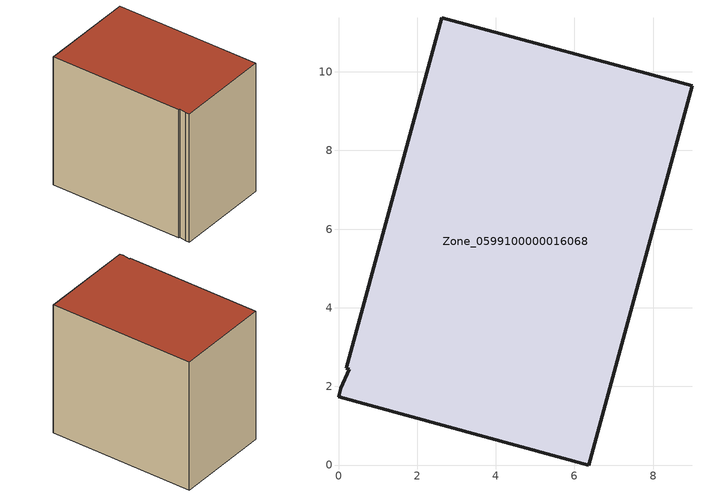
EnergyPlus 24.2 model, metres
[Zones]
Zone_0599100000016068
 floor ground (C_G): 0.06,1.96 0.28,2.43 0.2,2.46 2.63,11.37 8.99,9.64 6.37,0 0,1.73 z0
 wall outside (C_F): 8.99,9.64 2.63,11.37 0.2,2.46 0.28,2.43 0.06,1.96 0,1.73 6.37,0 8.99,9.64 z0:9.18
 roof outside (C_R): 0.28,2.43 0.06,1.96 0,1.73 6.37,0 8.99,9.64 2.63,11.37 0.2,2.46 z9.18
[BUILDING]
Pand.0599100000016068: North Axis=0; Terrain=City; Loads Convergence Tolerance Value=0.04; Temperature Convergence Tolerance Value=0.4; Solar Distribution=FullExterior; Maximum Number of Warmup Days=25; Minimum Number of Warmup Days=1
[Site:Location]
Rotterdam.The.Hague.AP_ZH_NLD Design_Conditions: Latitude=51.96; Longitude=4.45; Time Zone=1; Elevation=-4.5
[SITE:GROUNDTEMPERATURE:BUILDINGSURFACE]
18, 18, 18, 18, 18, 18, 18, 18, 18, 18, 18, 18
[MATERIAL] Thermal Absorptance=0.9; Solar Absorptance=0.7; Visible Absorptance=0.7
Name | Roughness | Thickness | Conductivity | Density | Specific Heat
G.TC.1946-1964 | MediumSmooth | 0.15 | 1 | 540 | 1210
F.TC.1946-1964 | Rough | 0.3 | 0.857143 | 1920 | 840
R.TC.1946-1964 | MediumRough | 0.2 | 0.235294 | 1500 | 1000
[CONSTRUCTION]
C_G: G.TC.1946-1964
C_F: F.TC.1946-1964
C_R: R.TC.1946-1964
[ZONE]
Zone_0599100000016068: Type=1; Multiplier=1; Ceiling Height=Autocalculate; Volume=Autocalculate; Floor Area=autocalculate; Part of Total Floor Area=Yes
[ZONEINFILTRATION:DESIGNFLOWRATE]
Infil_Zone_0599100000016068: Zone or ZoneList or Space or SpaceList=Zone_0599100000016068; Schedule=AlwaysOn; Design Flow Rate Calculation Method=Flow/Area; Flow Rate per Floor Area=0.003; Constant Term Coefficient=1; Temperature Term Coefficient=0; Velocity Term Coefficient=0; Velocity Squared Term Coefficient=0
[HVACTEMPLATE:ZONE:IDEALLOADSAIRSYSTEM]
Zone_0599100000016068: Maximum Heating Supply Air Temperature=50; Minimum Cooling Supply Air Temperature=13; Maximum Heating Supply Air Humidity Ratio=0.0156; Minimum Cooling Supply Air Humidity Ratio=0.0077; Heating Limit=NoLimit; Cooling Limit=NoLimit; Dehumidification Control Type=ConstantSensibleHeatRatio; Cooling Sensible Heat Ratio=0.7; Dehumidification Setpoint=60; Humidification Control Type=None; Humidification Setpoint=30; Outdoor Air Method=None; Outdoor Air Flow Rate per Person=0.00944; Outdoor Air Flow Rate per Zone Floor Area=0; Outdoor Air Flow Rate per Zone=0; Demand Controlled Ventilation Type=None; Outdoor Air Economizer Type=NoEconomizer; Heat Recovery Type=None; Sensible Heat Recovery Effectiveness=0.7; Latent Heat Recovery Effectiveness=0.65
[ZONECONTROL:THERMOSTAT]
ThermostatControl_Zone_0599100000016068: Zone or ZoneList=Zone_0599100000016068; Control Type Schedule=DualSetpointControlType; Control 1=Thermostat_Zone_0599100000016068; Temperature Difference Between Cutout And Setpoint=0
[THERMOSTATSETPOINT:DUALSETPOINT]
Thermostat_Zone_0599100000016068: Heating Setpoint Temperature Schedule=HeatingSetpoint_Zone_0599100000016068; Cooling Setpoint Temperature Schedule=CoolingSetpoint_Zone_0599100000016068
[SCHEDULE:COMPACT]
HeatingSetpoint_Zone_0599100000016068: Through: 12/31, For: AllDays, Until: 24:00, 21
CoolingSetpoint_Zone_0599100000016068: Through: 12/31, For: AllDays, Until: 24:00, 24
DualSetpointControlType: Through: 12/31, For: AllDays, Until: 24:00, 4
AlwaysOn: Through: 12/31, For: AllDays, Until: 24:00, 1
